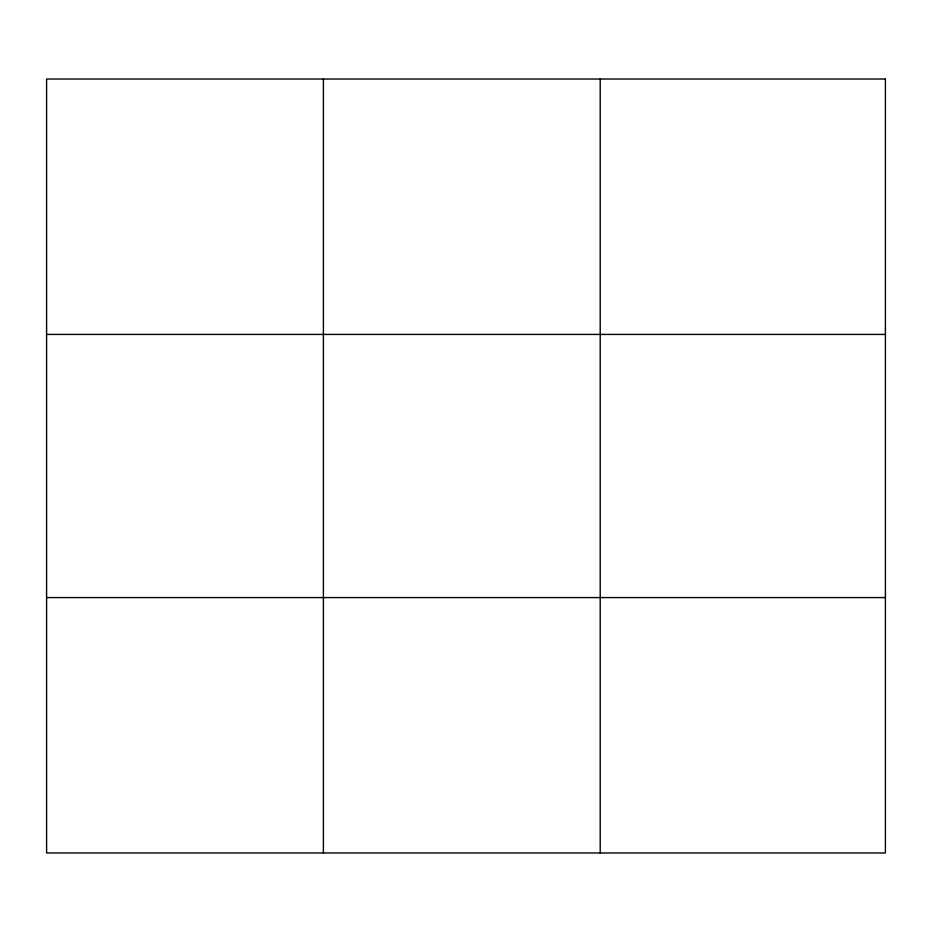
<?xml version="1.0" encoding="UTF-8"?>
<svg xmlns="http://www.w3.org/2000/svg" width="932" height="932" viewBox="0 0 932 932"><rect width="100%" height="100%" fill="white"/><g stroke="black" fill="none" stroke-linecap="round" stroke-linejoin="round"><path stroke-width="1.4" d="M323.404 79.022L323.404 852.978M600.208 79.022L600.208 852.978M46.6 334.425L885.4 334.425M46.6 597.575L885.4 597.575M885.4 79.022L885.4 852.978L46.6 852.978L46.6 79.022L885.4 79.022"/></g></svg>
